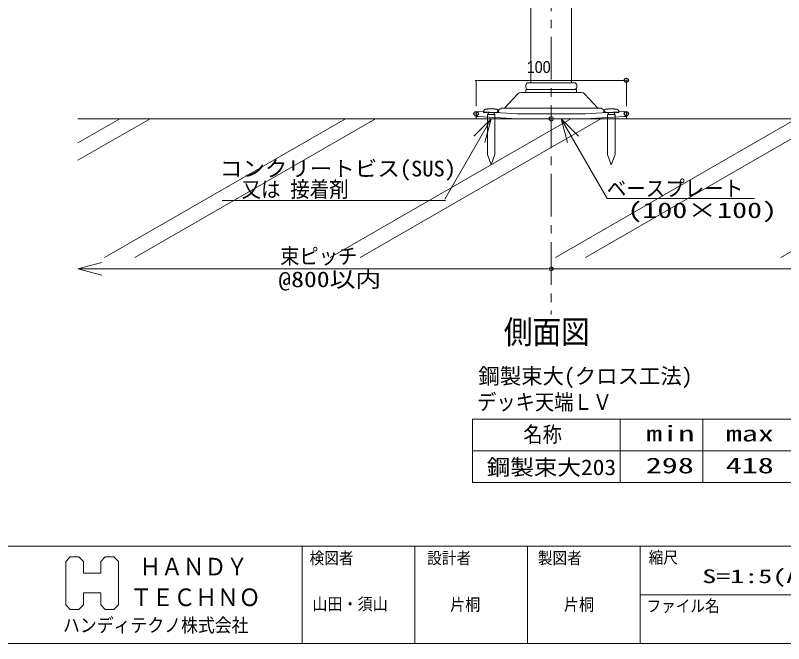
# Model space of a CAD drawing. Units: millimetres, scale not verified. Extents: x -12715 to 12220, y -3398 to 4210.
# Drawn here: x 3478 to 3989, y 2231 to 2649 of the extents above; entities that cross this region are included whole.
import ezdxf
from ezdxf.enums import TextEntityAlignment as Align

# ---------------------------------------------------------------- set-up
doc = ezdxf.new("R2010")
doc.units = ezdxf.units.MM
doc.header["$LTSCALE"] = 5.7
doc.header["$PDMODE"] = 32
doc.header["$PDSIZE"] = 2.85
doc.linetypes.add('CHAIN1', pattern=[8, 5, -1, 1, -1])
doc.linetypes.add('DASHED1', pattern=[1.8, 1.2, -0.6])
for name, color, linetype, lineweight in [('0-0_図枠', 7, 'Continuous', 9), ('0-2_文字', 4, 'Continuous', 9), ('0-3_寸法', 7, 'Continuous', 9), ('0-4_一般', 4, 'Continuous', 9), ('0-6_ビス', 2, 'Continuous', 9), ('0-7_0', 7, 'Continuous', 9), ('0-B_束', 4, 'Continuous', 9)]:
    doc.layers.add(name, color=color, linetype=linetype, lineweight=lineweight)
doc.layers.add('0-8_DEFPOINTS', color=7, linetype='Continuous')
doc.styles.add('Osaka', font='')
doc.styles.add('ＭＳ ゴシック', font='')
doc.styles.get('Osaka').set_extended_font_data('Osaka')
doc.styles.get('ＭＳ ゴシック').set_extended_font_data('MS Gothic')

# ---------------------------------------------------------------- blocks, each defined once
blk = doc.blocks.new('グループ-2-1')
at = {"layer": '0-0_図枠', "color": 5}
blk.add_lwpolyline([(130814.2, -25254.9), (131043.5, -25254.9), (131163.5, -25375.9), (131163.5, -26533.9), (131043.5, -26654.9), (130814.2, -26654.9), (130694, -26533.8), (130694, -26217), (130232.9, -26217), (130233, -26533.9), (130112.9, -26654.9), (129883.6, -26654.9), (129763.6, -26533.9), (129763.5, -25375.9), (129883.6, -25254.9), (130112.9, -25254.9), (130232.9, -25375.9), (130232.9, -25692.8), (130694, -25692.8), (130694, -25375.9)], close=True, dxfattribs=at)
at = {"layer": '0-0_図枠', "style": 'ＭＳ ゴシック', "width": 0.9}
for s, height, p in [('ＨＡＮＤＹ', 470.1, (131725.7, -25892.9)), ('ＴＥＣＨＮＯ', 470.1, (131482.9, -26708.9)), ('ハンディテクノ株式会社', 365.7, (129690.3, -27369.2))]:
    blk.add_text(s, height=height, dxfattribs=at).set_placement(p, align=Align.BOTTOM_LEFT)
blk = doc.blocks.new('グループ-54-1')
at = {"layer": '0-3_寸法', "color": 4}
blk.add_line((158646.5, -17581.4), (130086.5, -17581.4), dxfattribs=at)
blk.add_lwpolyline([(130721.5, -17751.6), (130086.5, -17581.4), (130721.5, -17411.3)], dxfattribs=at)
at = {"layer": '0-3_寸法', "color": 4, "style": 'ＭＳ ゴシック'}
for s, width, p in [('束ピッチ', 0.9, (135469.2, -17579.2)), ('@800以内', 1.2, (135422.2, -18194.9))]:
    blk.add_text(s, height=417.9, dxfattribs=dict(at, width=width)).set_placement(p, align=Align.BOTTOM_LEFT)
blk = doc.blocks.new('グループ-177-1')
at = {"layer": '0-4_一般'}
for p, q in [((-80, 596), (-80, 652)), ((80, 652), (80, 596))]:
    blk.add_line(p, q, dxfattribs=at)
for points in [[(-184.4, 714.3), (-187.3, 710.8), (-189.8, 707.1), (-192.1, 703.2), (-194.2, 699.2), (-195.9, 695.1), (-197.3, 691), (-198.4, 686.8), (-199.2, 682.7), (-199.7, 678.5), (-200, 674.5), (-200, 672), (-200, 671), (-200, 670.1), (-200, 669.1), (-200, 668.1), (-200, 667.2), (-200, 666.2), (-200, 665.2), (-200, 664.3), (-200, 663.3), (-200, 662.4), (-200, 661.4), (-200, 660.4), (-200, 659.5), (-200, 658.5), (-200, 657.5), (-200, 656.6), (-200, 655.6), (-200, 654.6), (-200, 653.7), (-200, 652.7), (-195.3, 652), (-176.5, 652), (-157.6, 652), (-138.8, 652), (-120, 652), (-101.2, 652), (-82.4, 652), (-63.5, 652)], [(-34.1, 747.3), (-43.5, 746.8), (-52.9, 746.2), (-62.4, 745.5), (-71.8, 744.7), (-81.2, 743.8), (-90.6, 742.7), (-100, 741.6), (-102.1, 741.3), (-104.2, 741.1), (-106.2, 740.8), (-108.3, 740.5), (-110.4, 740.3), (-112.5, 740), (-114.5, 739.7), (-116.6, 739.5), (-118.7, 739.2), (-120.8, 738.9), (-122.8, 738.7), (-124.9, 738.4), (-127, 738.1), (-129.1, 737.9), (-131.1, 737.6), (-133.2, 737.3), (-135.3, 737.1), (-137.4, 736.8), (-139.5, 736.5), (-141.5, 736.3), (-143.6, 736), (-147.1, 735.5), (-151.1, 734.7), (-155.1, 733.5), (-159.1, 732.1), (-163.1, 730.4), (-167, 728.4), (-170.8, 726.2), (-174.5, 723.6), (-178, 720.8), (-181.3, 717.7), (-184.4, 714.3)], [(-63.5, 652), (-44.7, 652), (-25.9, 652), (-7.1, 652), (11.8, 652), (30.6, 652), (49.4, 652), (68.2, 652), (87.1, 652), (105.9, 652), (124.7, 652), (143.5, 652), (162.4, 652), (181.2, 652), (200, 652), (200, 652)], [(158.1, 732.5), (154.1, 733.8), (150.1, 734.9), (146.1, 735.7), (143.1, 736.1), (141, 736.4), (138.9, 736.6), (136.9, 736.9), (134.8, 737.1), (132.7, 737.4), (130.6, 737.7), (128.6, 737.9), (126.5, 738.2), (124.4, 738.5), (122.3, 738.7), (120.2, 739), (118.2, 739.3), (116.1, 739.5), (114, 739.8), (111.9, 740.1), (109.9, 740.3), (107.8, 740.6), (105.7, 740.9), (103.6, 741.1), (101.6, 741.4), (97.6, 741.9), (88.2, 743), (78.8, 744), (69.4, 744.9), (60, 745.7), (50.6, 746.4), (41.2, 746.9), (31.8, 747.4), (22.4, 747.7), (12.9, 747.9), (3.5, 748), (-5.9, 748), (-15.3, 747.9), (-24.7, 747.6), (-34.1, 747.3)], [(200, 652), (200, 653), (200, 653.9), (200, 654.9), (200, 655.9), (200, 656.8), (200, 657.8), (200, 658.7), (200, 659.7), (200, 660.7), (200, 661.6), (200, 662.6), (200, 663.6), (200, 664.5), (200, 665.5), (200, 666.4), (200, 667.4), (200, 668.4), (200, 669.3), (200, 670.3), (200, 671.3), (200, 672.2), (199.9, 675.5), (199.6, 679.6), (199, 683.7), (198.1, 687.9), (196.9, 692), (195.5, 696.1), (193.7, 700.2), (191.6, 704.2), (189.2, 708), (186.6, 711.7), (183.7, 715.2), (180.5, 718.5), (177.2, 721.5), (173.6, 724.3), (169.9, 726.8), (166.1, 729), (162.1, 730.9), (158.1, 732.5)]]:
    blk.add_lwpolyline(points, dxfattribs=at)
blk.add_lwpolyline([(100, 596), (100, -472), (0, -748), (-100, -472), (-100, 596)], close=True, dxfattribs=at)
blk = doc.blocks.new('シンボル-22')
at = {"layer": '0-4_一般'}
blk.add_blockref('グループ-177-1', (0, 0), dxfattribs=at)
blk = doc.blocks.new('グループ-318-1')
at = {"layer": '0-4_一般', "color": 1}
blk.add_point((142686.5, -13581.4), dxfattribs=at)
at = {"layer": '0-6_ビス'}
for p in [(141086.5, -14065.1), (144286.5, -14065.1)]:
    blk.add_blockref('シンボル-22', p, dxfattribs=at)
blk = doc.blocks.new('グループ-550-1')
at = {"layer": '0-B_束'}
for p, q in [((142370.5, -7061.4), (142370.5, -7824.2)), ((142686.5, -7061.4), (142370.5, -7061.4)), ((142686.5, -7061.4), (143002.5, -7061.4)), ((143002.5, -7061.4), (143002.5, -7824.2)), ((142326.3, -7963), (142186.7, -8159.8)), ((143046.7, -7963), (143186.3, -8159.8)), ((142142.5, -12621.4), (142142.5, -8298.7)), ((143230.5, -12621.4), (143230.5, -8298.7)), ((142686.5, -12621.4), (142046.5, -12621.4)), ((142686.5, -12621.4), (143326.5, -12621.4)), ((142014.5, -12865.4), (142014.5, -12805.4)), ((142014.5, -12805.4), (142686.5, -12805.4)), ((142686.5, -12805.4), (143326.5, -12805.4)), ((143358.5, -12805.4), (142686.5, -12805.4)), ((143358.5, -12865.4), (143358.5, -12805.4)), ((141446.5, -13301.4), (141788.4, -12927.1)), ((142686.5, -12885.4), (141882.9, -12885.4)), ((142686.5, -12885.4), (143490, -12885.4)), ((143926.5, -13301.4), (143584.6, -12927.1)), ((140686.5, -13413.4), (140686.5, -13581.4)), ((141288.1, -13350.1), (141231.7, -13421.5)), ((142686.5, -13301.4), (141388.5, -13301.4)), ((142686.5, -13301.4), (143984.5, -13301.4)), ((143586.5, -13453.4), (142686.5, -13453.4)), ((143586.5, -13453.4), (144626.7, -13393.5)), ((144084.9, -13350.1), (144141.3, -13421.5)), ((144686.5, -13413.4), (144686.5, -13581.4)), ((142686.5, -13581.4), (140686.5, -13581.4)), ((141779.1, -13581.2), (140738.9, -13521.3)), ((142686.5, -13581.4), (144686.5, -13581.4)), ((143593.9, -13581.2), (144634.1, -13521.3))]:
    blk.add_line(p, q, dxfattribs=at)
blk.add_lwpolyline([(142686.5, -13453.4), (141786.5, -13453.4), (140746.3, -13393.5)], dxfattribs=at)
for centre, radius, start, end in [((142130.5, -7824.2), 240, 324.65985, 0), ((143242.5, -7824.2), 240, 180, 215.34015), ((142382.5, -8298.7), 240, 144.65975, 179.99995), ((142990.5, -8298.7), 240, 0.00005, 35.34025), ((142132.3, -12713.4), 125.8, 133.00287, 226.99713), ((143240.7, -12713.4), 125.8, 313.00287, 46.99713), ((141994.5, -12865.4), 20, 270, 0), ((143378.5, -12865.4), 20, 180, 270), ((141882.9, -13013.4), 128, 90, 137.5895), ((143490, -13013.4), 128, 42.4105, 90), ((140741.4, -13478.4), 85, 86.70166, 130.18983), ((141388.5, -13429.4), 128, 90, 141.70984), ((143984.5, -13429.4), 128, 38.29016, 90), ((144631.6, -13478.4), 85, 49.81017, 93.29834), ((140741.4, -13606.4), 85, 91.85444, 130.18983), ((144631.6, -13606.4), 85, 49.81017, 88.14556)]:
    blk.add_arc(centre, radius, start, end, dxfattribs=at)
blk = doc.blocks.new('グループ-551-1')
at = {"layer": '0-B_束'}
for p, q in [((142247.7, -6706.9), (142326.5, -6661.4)), ((142247.7, -7061.4), (142247.7, -6706.9)), ((143046.5, -6661.4), (142326.5, -6661.4)), ((142467.1, -7061.4), (142467.1, -6706.9)), ((142905.9, -7061.4), (142905.9, -6706.9)), ((143125.3, -6706.9), (143046.5, -6661.4)), ((143125.3, -7061.4), (143125.3, -6706.9)), ((143125.3, -7061.4), (142247.7, -7061.4))]:
    blk.add_line(p, q, dxfattribs=at)
blk.add_lwpolyline([(143125.3, -6706.9), (143125.3, -7061.4), (142247.7, -7061.4), (142247.7, -6706.9), (142326.5, -6661.4), (143046.5, -6661.4)], close=True, dxfattribs=at)
for centre, radius, start, end in [((142357.4, -6896.9), 219.4, 60.00001, 119.99999), ((142686.5, -7213.3), 551.8, 66.57346, 113.42654), ((143015.6, -6896.9), 219.4, 60.00001, 119.99999)]:
    blk.add_arc(centre, radius, start, end, dxfattribs=at)
blk = doc.blocks.new('グループ-552-1')
at = {"layer": '0-B_束'}
for p, q in [((142446.5, -5385.4), (142446.5, -6661.4)), ((142486.5, -5385.4), (142486.5, -6661.4)), ((142886.5, -5385.4), (142886.5, -6661.4)), ((142926.5, -5385.4), (142926.5, -6661.4))]:
    blk.add_line(p, q, dxfattribs=at)
blk = doc.blocks.new('グループ-553-1')
at = {"layer": '0-B_束'}
for p, q in [((142166.5, -4985.4), (142166.5, -4931.4)), ((143206.5, -4985.4), (142166.5, -4985.4)), ((142247.7, -4985.4), (142247.7, -5340)), ((143125.3, -4985.4), (142247.7, -4985.4)), ((142467.1, -4985.4), (142467.1, -5340)), ((142905.9, -4985.4), (142905.9, -5340)), ((143125.3, -4985.4), (143125.3, -5340)), ((143206.5, -4931.4), (143206.5, -4985.4)), ((142247.7, -5340), (142326.5, -5385.4)), ((143046.5, -5385.4), (142326.5, -5385.4)), ((143125.3, -5340), (143046.5, -5385.4))]:
    blk.add_line(p, q, dxfattribs=at)
for centre, radius, start, end in [((142357.4, -5150), 219.4, 240.00001, 299.99999), ((142686.5, -4833.6), 551.8, 246.57346, 293.42654), ((143015.6, -5150), 219.4, 240.00001, 299.99999)]:
    blk.add_arc(centre, radius, start, end, dxfattribs=at)
blk = doc.blocks.new('グループ-554-1')
at = {"layer": '0-B_束'}
for p, q in [((141286.5, -4793.4), (141286.5, -4821.4)), ((141300.5, -4793.4), (141286.5, -4793.4)), ((141286.5, -4821.4), (144086.5, -4821.4)), ((141312.5, -4781.4), (141340.5, -4781.4)), ((141352.5, -4793.4), (141460.5, -4793.4)), ((141396.4, -4821.4), (141396.4, -4931.4)), ((141472.5, -4781.4), (141500.5, -4781.4)), ((141486.5, -4931.4), (141486.5, -4781.4)), ((141512.5, -4793.4), (141620.5, -4793.4)), ((141632.5, -4781.4), (141660.5, -4781.4)), ((141672.5, -4793.4), (141780.5, -4793.4)), ((141792.5, -4781.4), (141820.5, -4781.4)), ((141832.5, -4793.4), (141940.5, -4793.4)), ((141952.5, -4781.4), (141980.5, -4781.4)), ((141992.5, -4793.4), (142100.5, -4793.4)), ((142112.5, -4781.4), (142140.5, -4781.4)), ((142152.5, -4793.4), (142260.5, -4793.4)), ((142272.5, -4781.4), (142300.5, -4781.4)), ((142312.5, -4793.4), (142420.5, -4793.4)), ((142432.5, -4781.4), (142460.5, -4781.4)), ((142472.5, -4793.4), (142580.5, -4793.4)), ((142592.5, -4781.4), (142620.5, -4781.4)), ((142632.5, -4793.4), (142686.5, -4793.4)), ((142740.5, -4793.4), (142686.5, -4793.4)), ((142780.5, -4781.4), (142752.5, -4781.4)), ((142900.5, -4793.4), (142792.5, -4793.4)), ((142940.5, -4781.4), (142912.5, -4781.4)), ((143060.5, -4793.4), (142952.5, -4793.4)), ((143100.5, -4781.4), (143072.5, -4781.4)), ((143220.5, -4793.4), (143112.5, -4793.4)), ((143260.5, -4781.4), (143232.5, -4781.4)), ((143380.5, -4793.4), (143272.5, -4793.4)), ((143420.5, -4781.4), (143392.5, -4781.4)), ((143540.5, -4793.4), (143432.5, -4793.4)), ((143580.5, -4781.4), (143552.5, -4781.4)), ((143700.5, -4793.4), (143592.5, -4793.4)), ((143740.5, -4781.4), (143712.5, -4781.4)), ((143860.5, -4793.4), (143752.5, -4793.4)), ((143900.5, -4781.4), (143872.5, -4781.4)), ((143886.5, -4931.4), (143886.5, -4781.4)), ((144020.5, -4793.4), (143912.5, -4793.4)), ((143976.5, -4821.4), (143976.5, -4931.4)), ((144060.5, -4781.4), (144032.5, -4781.4)), ((144072.5, -4793.4), (144086.5, -4793.4)), ((144074.5, -4793.4), (144086.5, -4793.4)), ((144086.5, -4821.4), (144086.5, -4793.4)), ((141396.4, -4931.4), (143976.5, -4931.4))]:
    blk.add_line(p, q, dxfattribs=at)
for centre, start, end in [((141300.5, -4787.4), 270, 0), ((141312.5, -4787.4), 90, 180), ((141340.5, -4787.4), 0, 90), ((141352.5, -4787.4), 180, 270), ((141460.5, -4787.4), 270, 0), ((141472.5, -4787.4), 90, 180), ((141500.5, -4787.4), 0, 90), ((141512.5, -4787.4), 180, 270), ((141620.5, -4787.4), 270, 0), ((141632.5, -4787.4), 90, 180), ((141660.5, -4787.4), 0, 90), ((141672.5, -4787.4), 180, 270), ((141780.5, -4787.4), 270, 0), ((141792.5, -4787.4), 90, 180), ((141820.5, -4787.4), 0, 90), ((141832.5, -4787.4), 180, 270), ((141940.5, -4787.4), 270, 0), ((141952.5, -4787.4), 90, 180), ((141980.5, -4787.4), 0, 90), ((141992.5, -4787.4), 180, 270), ((142100.5, -4787.4), 270, 0), ((142112.5, -4787.4), 90, 180), ((142140.5, -4787.4), 0, 90), ((142152.5, -4787.4), 180, 270), ((142260.5, -4787.4), 270, 0), ((142272.5, -4787.4), 90, 180), ((142300.5, -4787.4), 0, 90), ((142312.5, -4787.4), 180, 270), ((142420.5, -4787.4), 270, 0), ((142432.5, -4787.4), 90, 180), ((142460.5, -4787.4), 0, 90), ((142472.5, -4787.4), 180, 270), ((142580.5, -4787.4), 270, 0), ((142592.5, -4787.4), 90, 180), ((142620.5, -4787.4), 0, 90), ((142632.5, -4787.4), 180, 270), ((142740.5, -4787.4), 270, 0), ((142752.5, -4787.4), 90, 180), ((142780.5, -4787.4), 0, 90), ((142792.5, -4787.4), 180, 270), ((142900.5, -4787.4), 270, 0), ((142912.5, -4787.4), 90, 180), ((142940.5, -4787.4), 0, 90), ((142952.5, -4787.4), 180, 270), ((143060.5, -4787.4), 270, 0), ((143072.5, -4787.4), 90, 180), ((143100.5, -4787.4), 0, 90), ((143112.5, -4787.4), 180, 270), ((143220.5, -4787.4), 270, 0), ((143232.5, -4787.4), 90, 180), ((143260.5, -4787.4), 0, 90), ((143272.5, -4787.4), 180, 270), ((143380.5, -4787.4), 270, 0), ((143392.5, -4787.4), 90, 180), ((143420.5, -4787.4), 0, 90), ((143432.5, -4787.4), 180, 270), ((143540.5, -4787.4), 270, 0), ((143552.5, -4787.4), 90, 180), ((143580.5, -4787.4), 0, 90), ((143592.5, -4787.4), 180, 270), ((143700.5, -4787.4), 270, 0), ((143712.5, -4787.4), 90, 180), ((143740.5, -4787.4), 0, 90), ((143752.5, -4787.4), 180, 270), ((143860.5, -4787.4), 270, 0), ((143872.5, -4787.4), 90, 180), ((143900.5, -4787.4), 0, 90), ((143912.5, -4787.4), 180, 270), ((144020.5, -4787.4), 270, 0), ((144032.5, -4787.4), 90, 180), ((144060.5, -4787.4), 0, 90), ((144072.5, -4787.4), 180, 270)]:
    blk.add_arc(centre, 6, start, end, dxfattribs=at)
blk = doc.blocks.new('グループ-555-1')
at = {"layer": '0-B_束', "color": 2, "linetype": 'DASHED1'}
for p, q in [((142416.5, -4821.4), (141382.5, -4821.4)), ((141396.4, -4885.4), (142412.5, -4885.4)), ((142422.5, -4781.4), (142422.5, -4815.4)), ((142452.5, -4845.4), (142452.5, -4781.4))]:
    blk.add_line(p, q, dxfattribs=at)
at = {"layer": '0-B_束'}
for p, q in [((141286.5, -4917.4), (141286.5, -5221.4)), ((141350.5, -5221.4), (141350.5, -4917.4)), ((141286.5, -5221.4), (141350.5, -5221.4))]:
    blk.add_line(p, q, dxfattribs=at)
for radius in [96, 32]:
    blk.add_arc((141382.5, -4917.4), radius, 90, 180, dxfattribs=at)
at = {"layer": '0-B_束', "color": 2, "linetype": 'DASHED1'}
for centre, radius in [((142412.5, -4845.4), 40), ((142416.5, -4815.4), 6)]:
    blk.add_arc(centre, radius, 270, 0, dxfattribs=at)
blk = doc.blocks.new('グループ-556-1')
at = {"layer": '0-B_束', "color": 2, "linetype": 'DASHED1'}
for p, q in [((142920.5, -4845.4), (142920.5, -4781.4)), ((142950.5, -4781.4), (142950.5, -4815.4)), ((142956.5, -4821.4), (143990.5, -4821.4)), ((143976.5, -4885.4), (142960.5, -4885.4))]:
    blk.add_line(p, q, dxfattribs=at)
at = {"layer": '0-B_束'}
for p, q in [((144022.5, -5221.4), (144022.5, -4917.4)), ((144086.5, -4917.4), (144086.5, -5221.4)), ((144086.5, -5221.4), (144022.5, -5221.4))]:
    blk.add_line(p, q, dxfattribs=at)
at = {"layer": '0-B_束', "color": 2, "linetype": 'DASHED1'}
for centre, radius in [((142960.5, -4845.4), 40), ((142956.5, -4815.4), 6)]:
    blk.add_arc(centre, radius, 180, 270, dxfattribs=at)
at = {"layer": '0-B_束'}
for radius in [96, 32]:
    blk.add_arc((143990.5, -4917.4), radius, 360, 90, dxfattribs=at)
blk = doc.blocks.new('グループ-557-1')
at = {"layer": '0-B_束'}
blk.add_line((141382.5, -4885.4), (141396.4, -4885.4), dxfattribs=at)
for name in ['グループ-554-1', 'グループ-555-1', 'グループ-556-1', 'グループ-553-1', 'グループ-552-1', 'グループ-551-1', 'グループ-550-1']:
    blk.add_blockref(name, (0, 0), dxfattribs=at)
blk = doc.blocks.new('_DOT')
at = {"layer": '0-7_0'}
for p, q in [((-20, 0), (-40, 0)), ((-10, 0), (10, 0))]:
    blk.add_line(p, q, dxfattribs=at)

msp = doc.modelspace()

# ---------------------------------------------------------------- linework, layer by layer
at = {"layer": '0-0_図枠'}
for p, q in [((3668.983, 2295.811), (3668.983, 2230.811)), ((3743.983, 2295.811), (3743.983, 2230.811)), ((3818.983, 2295.811), (3818.983, 2230.811)), ((3893.983, 2295.811), (3893.983, 2230.811)), ((3893.983, 2263.311), (4168.983, 2263.311))]:
    msp.add_line(p, q, dxfattribs=at)
at = {"layer": '0-0_図枠', "color": 5}
for points in [[(2518.984, 3595.811), (4518.984, 3595.811), (4518.984, 2295.811), (2518.984, 2295.811)], [(2518.983, 2295.811), (4518.983, 2295.811), (4518.983, 2230.811), (2518.983, 2230.811)]]:
    msp.add_lwpolyline(points, close=True, dxfattribs=at)
at = {"layer": '0-2_文字'}
for p, q in [((3763.867, 2526.875), (3794.806, 2580.464)), ((3872.088, 2527.24), (3841.359, 2580.464)), ((3764.382, 2526.087), (3615.7, 2526.087)), ((3872.088, 2527.24), (3970.07, 2527.24)), ((3935.587, 2380.245), (3935.587, 2338.245))]:
    msp.add_line(p, q, dxfattribs=at)
at = {"layer": '0-2_文字', "color": 3}
for p, q in [((3782.357, 2380.245), (3782.357, 2338.245)), ((3782.357, 2380.245), (4406.52, 2380.245)), ((3880.52, 2380.245), (3880.52, 2338.245)), ((3782.357, 2359.245), (4406.52, 2359.245)), ((3782.357, 2338.245), (4406.52, 2338.245))]:
    msp.add_line(p, q, dxfattribs=at)
at = {"layer": '0-2_文字'}
for points in [[(3783.185, 2568.843), (3794.806, 2580.464), (3790.553, 2564.589)], [(3845.613, 2564.589), (3841.359, 2580.464), (3852.981, 2568.843)]]:
    msp.add_lwpolyline(points, dxfattribs=at)
at = {"layer": '0-3_寸法'}
for p, q in [((3784.748, 2588.726), (3784.748, 2606.012)), ((3787.252, 2606.012), (3882.244, 2606.012)), ((3884.748, 2588.726), (3884.748, 2606.012))]:
    msp.add_line(p, q, dxfattribs=at)
msp.add_circle((3834.748, 2480.464), 1.293, dxfattribs=at)
at = {"layer": '0-4_一般', "linetype": 'CHAIN1'}
msp.add_line((3834.748, 2817.411), (3834.748, 2450.056), dxfattribs=at)
at = {"layer": '0-4_一般'}
for p, q in [((3547.749, 2580.464), (3519.749, 2564.298)), ((3567.749, 2580.464), (3519.749, 2552.751)), ((3697.749, 2580.464), (3537.534, 2487.964)), ((3717.749, 2580.464), (3557.534, 2487.964)), ((3847.749, 2580.464), (3687.534, 2487.964)), ((3867.749, 2580.464), (3707.534, 2487.964)), ((3997.749, 2580.464), (3837.534, 2487.964)), ((4017.749, 2580.464), (3857.534, 2487.964)), ((4147.749, 2580.464), (3987.534, 2487.964))]:
    msp.add_line(p, q, dxfattribs=at)
at = {"layer": '0-4_一般', "color": 3}
msp.add_line((3519.749, 2580.464), (4233.749, 2580.464), dxfattribs=at)
at = {"layer": '0-8_DEFPOINTS'}
for p in [(3884.748, 2606.012), (3784.748, 2583.726), (3884.748, 2583.726)]:
    msp.add_point(p, dxfattribs=at)

# ---------------------------------------------------------------- block references
at = {"layer": '0-0_図枠', "xscale": 0.025, "yscale": 0.025}
msp.add_blockref('グループ-2-1', (267.586, 2920), dxfattribs=at)
at = {"layer": '0-3_寸法', "xscale": 0.06259308, "yscale": 0.06259308, "rotation": 180}
msp.add_blockref('_DOT', (3784.748, 2606.012), dxfattribs=at)
at = {"layer": '0-3_寸法'}
for name, p, xscale, yscale in [('_DOT', (3884.748, 2606.012), 0.06259308, 0.06259308), ('グループ-54-1', (267.586, 2920), 0.025, 0.025)]:
    msp.add_blockref(name, p, dxfattribs=dict(at, xscale=xscale, yscale=yscale))
at = {"layer": '0-6_ビス', "xscale": 0.025, "yscale": 0.025}
msp.add_blockref('グループ-318-1', (267.586, 2920), dxfattribs=at)
at = {"layer": '0-B_束', "xscale": 0.025, "yscale": 0.025}
msp.add_blockref('グループ-557-1', (267.586, 2920), dxfattribs=at)

# ---------------------------------------------------------------- texts
at = {"layer": '0-0_図枠', "color": 1, "style": 'ＭＳ ゴシック', "width": 0.9}
for s, p in [('検図者', (3673.973, 2281.482)), ('設計者', (3752.233, 2281.523)), ('製図者', (3825.873, 2281.523)), ('縮尺', (3899.614, 2281.897)), ('ファイル名', (3898.21, 2249.562))]:
    msp.add_text(s, height=7.918, dxfattribs=at).set_placement(p, align=Align.BOTTOM_LEFT)
at = {"layer": '0-0_図枠', "style": 'ＭＳ ゴシック'}
for s, height, width, p in [('S=1:5(A3)', 9.142, 1.5, (3935.246, 2268.393)), ('山田・須山', 8.167, 0.9, (3675.817, 2250.688)), ('片桐', 8.167, 0.9, (3767.467, 2250.3)), ('片桐', 8.167, 0.9, (3843.157, 2250.3))]:
    msp.add_text(s, height=height, dxfattribs=dict(at, width=width)).set_placement(p, align=Align.BOTTOM_LEFT)
at = {"layer": '0-2_文字', "style": 'ＭＳ ゴシック'}
for s, height, width, p in [('コンクリートビス(SUS)', 10.45, 1.05, (3614.252, 2538.884)), ('\u3000又は 接着剤', 10.56, 0.9, (3615.7, 2524.988)), ('ベースプレート', 10.56, 0.9, (3871.779, 2525.601)), ('(100×100)', 10.45, 1.4, (3885.486, 2511.137)), ('側面図', 15.54, 0.9, (3803.183, 2425.971))]:
    msp.add_text(s, height=height, dxfattribs=dict(at, width=width)).set_placement(p, align=Align.BOTTOM_LEFT)
at = {"layer": '0-2_文字', "color": 3, "style": 'ＭＳ ゴシック'}
msp.add_text('鋼製束大(クロス工法)', height=10.45, dxfattribs=at).set_placement((3786.248, 2400.684), align=Align.BOTTOM_LEFT)
for s, width, p in [('デッキ天端ＬＶ', 0.9, (3785.421, 2383.41)), ('名称', 0.9, (3816.181, 2361.826)), ('min', 1.5, (3897.956, 2362.377)), ('max', 1.5, (3950.963, 2362.377)), ('鋼製束大203', 1.1, (3791.797, 2339.927)), ('298', 1.5, (3897.676, 2341.121)), ('418', 1.5, (3950.881, 2341.121))]:
    msp.add_text(s, height=10.45, dxfattribs=dict(at, width=width)).set_placement(p, align=Align.BOTTOM_LEFT)
at = {"layer": '0-3_寸法', "style": 'Osaka', "width": 0.9}
msp.add_text('100', height=7.918, dxfattribs=at).set_placement((3818.46, 2608.512), align=Align.BOTTOM_LEFT)

doc.saveas('drawing.dxf')
